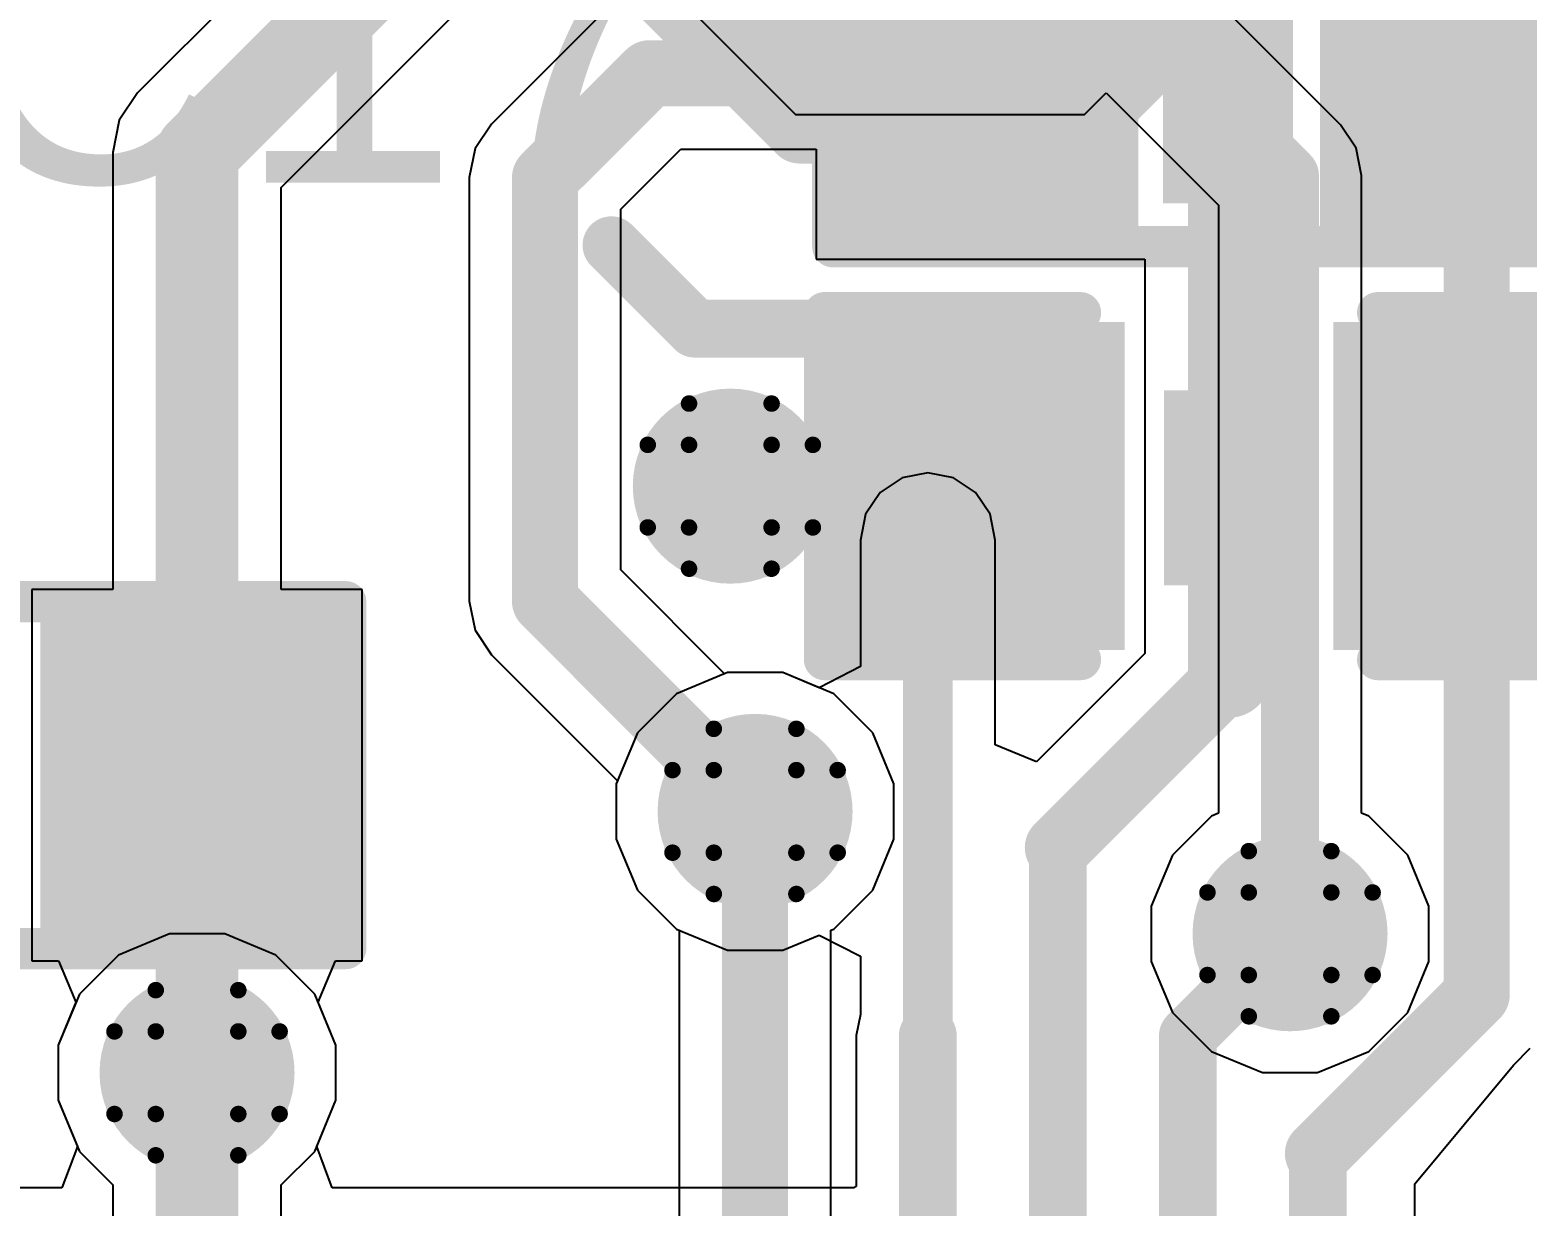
# Model space of a CAD drawing. Header units: inches. Extents: x -25 to 271, y -41 to 15.
# Drawn here: x -7.301 to -2.695, y -11.755 to -8.137 of the extents above; entities that cross this region are included whole.
import ezdxf

# ---------------------------------------------------------------- set-up
doc = ezdxf.new("R2010")
doc.units = ezdxf.units.IN
for name, color, linetype in [('Bottom Layer', 5, 'Continuous'), ('Bottom Overlay', 54, 'Continuous'), ('Bottom Paste', 16, 'Continuous'), ('Bottom Solder', 6, 'Continuous'), ('Drill Drawing', 1, 'Continuous'), ('Top Glue Points', 56, 'Continuous'), ('Top Layer', 1, 'Continuous'), ('Top Overlay', 2, 'Continuous'), ('Top Paste', 8, 'Continuous'), ('Top Solder', 216, 'Continuous'), ('Via Holes', 16, 'Continuous')]:
    doc.layers.add(name, color=color, linetype=linetype)
doc.styles.add('Arial', font='', dxfattribs={"height": 0.2})
doc.styles.get('Arial').set_extended_font_data('Arial')

# ---------------------------------------------------------------- blocks, each defined once
blk = doc.blocks.new('CAP_0603_37')
at = {"layer": 'Top Layer'}
for points in [[(-0.381, 0.4445), (-0.381, -0.4445), (-1.143, -0.4445), (-1.143, 0.4445)], [(1.143, 0.4445), (1.143, -0.4445), (0.381, -0.4445), (0.381, 0.4445)]]:
    blk.add_hatch(color=1, dxfattribs=at).paths.add_polyline_path(points)
at = {"layer": 'Top Paste'}
for points in [[(-0.381, 0.4445), (-0.381, -0.4445), (-1.143, -0.4445), (-1.143, 0.4445)], [(1.143, 0.4445), (1.143, -0.4445), (0.381, -0.4445), (0.381, 0.4445)]]:
    blk.add_hatch(color=8, dxfattribs=at).paths.add_polyline_path(points)
at = {"layer": 'Top Solder'}
for points in [[(-0.321, 0.5045), (-0.321, -0.5045), (-1.203, -0.5045), (-1.203, 0.5045)], [(1.203, 0.5045), (1.203, -0.5045), (0.321, -0.5045), (0.321, 0.5045)]]:
    blk.add_hatch(color=216, dxfattribs=at).paths.add_polyline_path(points)
at = {"layer": 'Top Overlay'}
for points in [[(-1.2446, 0.5334, 0.127, 0.127, 0), (-0.4572, 0.5334, 0.127, 0.127, 0)], [(-1.2446, -0.5334, 0.127, 0.127, 0), (-1.2446, 0.5334, 0.127, 0.127, 0)], [(0.4572, 0.5334, 0.127, 0.127, 0), (1.2446, 0.5334, 0.127, 0.127, 0)], [(1.2446, -0.5334, 0.127, 0.127, 0), (1.2446, 0.5334, 0.127, 0.127, 0)], [(-1.2446, -0.5334, 0.127, 0.127, 0), (-0.4572, -0.5334, 0.127, 0.127, 0)], [(0.4572, -0.5334, 0.127, 0.127, 0), (1.2446, -0.5334, 0.127, 0.127, 0)]]:
    blk.add_lwpolyline(points, format="xyseb", dxfattribs=at)
for points in [[(-1.2764, 0.5334, 0.0635, 0.0635, 1), (-1.2128, 0.5334, 0.0635, 0.0635, 1)], [(-1.2764, 0.5334, 0.0635, 0.0635, 1), (-1.2128, 0.5334, 0.0635, 0.0635, 1)], [(-0.4889, 0.5334, 0.0635, 0.0635, 1), (-0.4254, 0.5334, 0.0635, 0.0635, 1)], [(0.4254, 0.5334, 0.0635, 0.0635, 1), (0.4889, 0.5334, 0.0635, 0.0635, 1)], [(1.2128, 0.5334, 0.0635, 0.0635, 1), (1.2764, 0.5334, 0.0635, 0.0635, 1)], [(1.2128, 0.5334, 0.0635, 0.0635, 1), (1.2764, 0.5334, 0.0635, 0.0635, 1)], [(-1.2764, -0.5334, 0.0635, 0.0635, 1), (-1.2128, -0.5334, 0.0635, 0.0635, 1)], [(-1.2764, -0.5334, 0.0635, 0.0635, 1), (-1.2128, -0.5334, 0.0635, 0.0635, 1)], [(-0.4889, -0.5334, 0.0635, 0.0635, 1), (-0.4254, -0.5334, 0.0635, 0.0635, 1)], [(0.4254, -0.5334, 0.0635, 0.0635, 1), (0.4889, -0.5334, 0.0635, 0.0635, 1)], [(1.2128, -0.5334, 0.0635, 0.0635, 1), (1.2764, -0.5334, 0.0635, 0.0635, 1)], [(1.2128, -0.5334, 0.0635, 0.0635, 1), (1.2764, -0.5334, 0.0635, 0.0635, 1)]]:
    blk.add_lwpolyline(points, format="xyseb", close=True, dxfattribs=at)
blk = doc.blocks.new('TEST_POINT_B_78')
at = {"layer": 'Bottom Layer'}
blk.add_hatch(color=5, dxfattribs=at).paths.add_polyline_path([(0.381, 0.762), (-0.381, 0.762), (-0.762, 0.381), (-0.762, -0.381), (-0.381, -0.762), (0.381, -0.762), (0.762, -0.381), (0.762, 0.381)])
at = {"layer": 'Bottom Paste'}
blk.add_hatch(color=16, dxfattribs=at).paths.add_polyline_path([(0.381, 0.762), (-0.381, 0.762), (-0.762, 0.381), (-0.762, -0.381), (-0.381, -0.762), (0.381, -0.762), (0.762, -0.381), (0.762, 0.381)])
at = {"layer": 'Bottom Solder'}
blk.add_hatch(color=6, dxfattribs=at).paths.add_polyline_path([(0.4318, 0.8636), (-0.4318, 0.8636), (-0.8636, 0.4318), (-0.8636, -0.4318), (-0.4318, -0.8636), (0.4318, -0.8636), (0.8636, -0.4318), (0.8636, 0.4318)])
at = {"layer": 'Bottom Overlay'}
for points in [[(-0.4318, 0.9398, 0.2, 0.2, 0), (-0.9398, 0.4318, 0.2, 0.2, 0)], [(0.4318, 0.9398, 0.2, 0.2, 0), (-0.4318, 0.9398, 0.2, 0.2, 0)], [(0.9398, 0.4318, 0.2, 0.2, 0), (0.4318, 0.9398, 0.2, 0.2, 0)], [(-0.9398, 0.4318, 0.2, 0.2, 0), (-0.9398, -0.4318, 0.2, 0.2, 0)], [(0.9398, 0.4318, 0.2, 0.2, 0), (0.9398, -0.4318, 0.2, 0.2, 0)], [(-0.4318, -0.9398, 0.2, 0.2, 0), (-0.9398, -0.4318, 0.2, 0.2, 0)], [(0.9398, -0.4318, 0.2, 0.2, 0), (0.4318, -0.9398, 0.2, 0.2, 0)], [(0.4318, -0.9398, 0.2, 0.2, 0), (-0.4318, -0.9398, 0.2, 0.2, 0)]]:
    blk.add_lwpolyline(points, format="xyseb", dxfattribs=at)
for points in [[(-0.4818, 0.9398, 0.1, 0.1, 1), (-0.3818, 0.9398, 0.1, 0.1, 1)], [(-0.4818, 0.9398, 0.1, 0.1, 1), (-0.3818, 0.9398, 0.1, 0.1, 1)], [(0.3818, 0.9398, 0.1, 0.1, 1), (0.4818, 0.9398, 0.1, 0.1, 1)], [(0.3818, 0.9398, 0.1, 0.1, 1), (0.4818, 0.9398, 0.1, 0.1, 1)], [(-0.9898, 0.4318, 0.1, 0.1, 1), (-0.8898, 0.4318, 0.1, 0.1, 1)], [(-0.9898, 0.4318, 0.1, 0.1, 1), (-0.8898, 0.4318, 0.1, 0.1, 1)], [(0.8898, 0.4318, 0.1, 0.1, 1), (0.9898, 0.4318, 0.1, 0.1, 1)], [(0.8898, 0.4318, 0.1, 0.1, 1), (0.9898, 0.4318, 0.1, 0.1, 1)], [(-0.9898, -0.4318, 0.1, 0.1, 1), (-0.8898, -0.4318, 0.1, 0.1, 1)], [(-0.9898, -0.4318, 0.1, 0.1, 1), (-0.8898, -0.4318, 0.1, 0.1, 1)], [(0.8898, -0.4318, 0.1, 0.1, 1), (0.9898, -0.4318, 0.1, 0.1, 1)], [(0.8898, -0.4318, 0.1, 0.1, 1), (0.9898, -0.4318, 0.1, 0.1, 1)], [(-0.4818, -0.9398, 0.1, 0.1, 1), (-0.3818, -0.9398, 0.1, 0.1, 1)], [(-0.4818, -0.9398, 0.1, 0.1, 1), (-0.3818, -0.9398, 0.1, 0.1, 1)], [(0.3818, -0.9398, 0.1, 0.1, 1), (0.4818, -0.9398, 0.1, 0.1, 1)], [(0.3818, -0.9398, 0.1, 0.1, 1), (0.4818, -0.9398, 0.1, 0.1, 1)]]:
    blk.add_lwpolyline(points, format="xyseb", close=True, dxfattribs=at)
blk = doc.blocks.new('RES_0603_103')
at = {"layer": 'Top Layer'}
for points in [[(-0.381, 0.4445), (-0.381, -0.4445), (-1.143, -0.4445), (-1.143, 0.4445)], [(1.143, 0.4445), (1.143, -0.4445), (0.381, -0.4445), (0.381, 0.4445)]]:
    blk.add_hatch(color=1, dxfattribs=at).paths.add_polyline_path(points)
at = {"layer": 'Top Paste'}
for points in [[(-0.381, 0.4445), (-0.381, -0.4445), (-1.143, -0.4445), (-1.143, 0.4445)], [(1.143, 0.4445), (1.143, -0.4445), (0.381, -0.4445), (0.381, 0.4445)]]:
    blk.add_hatch(color=8, dxfattribs=at).paths.add_polyline_path(points)
at = {"layer": 'Top Solder'}
for points in [[(-0.2794, 0.5461), (-0.2794, -0.5461), (-1.2446, -0.5461), (-1.2446, 0.5461)], [(1.2446, 0.5461), (1.2446, -0.5461), (0.2794, -0.5461), (0.2794, 0.5461)]]:
    blk.add_hatch(color=216, dxfattribs=at).paths.add_polyline_path(points)
at = {"layer": 'Top Overlay'}
for points in [[(-1.2192, 0.5334, 0.127, 0.127, 0), (-1.2192, -0.5334, 0.127, 0.127, 0)], [(1.2192, 0.5334, 0.127, 0.127, 0), (-1.2192, 0.5334, 0.127, 0.127, 0)], [(1.2192, 0.5334, 0.127, 0.127, 0), (1.2192, -0.5334, 0.127, 0.127, 0)], [(1.2192, -0.5334, 0.127, 0.127, 0), (-1.2192, -0.5334, 0.127, 0.127, 0)]]:
    blk.add_lwpolyline(points, format="xyseb", dxfattribs=at)
for points in [[(-1.25095, 0.5334, 0.0635, 0.0635, 1), (-1.18745, 0.5334, 0.0635, 0.0635, 1)], [(-1.25095, 0.5334, 0.0635, 0.0635, 1), (-1.18745, 0.5334, 0.0635, 0.0635, 1)], [(1.18745, 0.5334, 0.0635, 0.0635, 1), (1.25095, 0.5334, 0.0635, 0.0635, 1)], [(1.18745, 0.5334, 0.0635, 0.0635, 1), (1.25095, 0.5334, 0.0635, 0.0635, 1)], [(-1.25095, -0.5334, 0.0635, 0.0635, 1), (-1.18745, -0.5334, 0.0635, 0.0635, 1)], [(-1.25095, -0.5334, 0.0635, 0.0635, 1), (-1.18745, -0.5334, 0.0635, 0.0635, 1)], [(1.18745, -0.5334, 0.0635, 0.0635, 1), (1.25095, -0.5334, 0.0635, 0.0635, 1)], [(1.18745, -0.5334, 0.0635, 0.0635, 1), (1.25095, -0.5334, 0.0635, 0.0635, 1)]]:
    blk.add_lwpolyline(points, format="xyseb", close=True, dxfattribs=at)
blk = doc.blocks.new('RES_0603_108')
at = {"layer": 'Top Layer'}
for points in [[(-0.381, 0.4445), (-0.381, -0.4445), (-1.143, -0.4445), (-1.143, 0.4445)], [(1.143, 0.4445), (1.143, -0.4445), (0.381, -0.4445), (0.381, 0.4445)]]:
    blk.add_hatch(color=1, dxfattribs=at).paths.add_polyline_path(points)
at = {"layer": 'Top Paste'}
for points in [[(-0.381, 0.4445), (-0.381, -0.4445), (-1.143, -0.4445), (-1.143, 0.4445)], [(1.143, 0.4445), (1.143, -0.4445), (0.381, -0.4445), (0.381, 0.4445)]]:
    blk.add_hatch(color=8, dxfattribs=at).paths.add_polyline_path(points)
at = {"layer": 'Top Solder'}
for points in [[(-0.2794, 0.5461), (-0.2794, -0.5461), (-1.2446, -0.5461), (-1.2446, 0.5461)], [(1.2446, 0.5461), (1.2446, -0.5461), (0.2794, -0.5461), (0.2794, 0.5461)]]:
    blk.add_hatch(color=216, dxfattribs=at).paths.add_polyline_path(points)
at = {"layer": 'Top Overlay'}
for points in [[(-1.2192, -0.5334, 0.127, 0.127, 0), (-1.2192, 0.5334, 0.127, 0.127, 0)], [(-1.2192, 0.5334, 0.127, 0.127, 0), (1.2192, 0.5334, 0.127, 0.127, 0)], [(1.2192, -0.5334, 0.127, 0.127, 0), (1.2192, 0.5334, 0.127, 0.127, 0)], [(-1.2192, -0.5334, 0.127, 0.127, 0), (1.2192, -0.5334, 0.127, 0.127, 0)]]:
    blk.add_lwpolyline(points, format="xyseb", dxfattribs=at)
for points in [[(-1.25095, 0.5334, 0.0635, 0.0635, 1), (-1.18745, 0.5334, 0.0635, 0.0635, 1)], [(-1.25095, 0.5334, 0.0635, 0.0635, 1), (-1.18745, 0.5334, 0.0635, 0.0635, 1)], [(1.18745, 0.5334, 0.0635, 0.0635, 1), (1.25095, 0.5334, 0.0635, 0.0635, 1)], [(1.18745, 0.5334, 0.0635, 0.0635, 1), (1.25095, 0.5334, 0.0635, 0.0635, 1)], [(-1.25095, -0.5334, 0.0635, 0.0635, 1), (-1.18745, -0.5334, 0.0635, 0.0635, 1)], [(-1.25095, -0.5334, 0.0635, 0.0635, 1), (-1.18745, -0.5334, 0.0635, 0.0635, 1)], [(1.18745, -0.5334, 0.0635, 0.0635, 1), (1.25095, -0.5334, 0.0635, 0.0635, 1)], [(1.18745, -0.5334, 0.0635, 0.0635, 1), (1.25095, -0.5334, 0.0635, 0.0635, 1)]]:
    blk.add_lwpolyline(points, format="xyseb", close=True, dxfattribs=at)

msp = doc.modelspace()

# ---------------------------------------------------------------- hatches: boundary and pattern name
at = {"layer": 'Bottom Layer'}
h = msp.add_hatch(color=5, dxfattribs=at)
edge = h.paths.add_edge_path()
edge.add_arc((-5.1463, -9.5405), 0.3, 0, 360)
h = msp.add_hatch(color=5, dxfattribs=at)
edge = h.paths.add_edge_path()
edge.add_arc((-5.0701, -10.541), 0.3, 0, 360)
h = msp.add_hatch(color=5, dxfattribs=at)
edge = h.paths.add_edge_path()
edge.add_arc((-3.4243, -10.9173), 0.3, 0, 360)
h = msp.add_hatch(color=5, dxfattribs=at)
edge = h.paths.add_edge_path()
edge.add_arc((-6.7869, -11.3448), 0.3, 0, 360)
at = {"layer": 'Top Glue Points'}
for points in [[(-3.8151, -7.8704), (-3.8151, -8.6705), (-3.4153, -8.6705), (-3.4153, -7.8704)], [(-3.412, -9.2453), (-3.8118, -9.2453), (-3.8118, -9.8453), (-3.412, -9.8453)]]:
    msp.add_hatch(color=56, dxfattribs=at).paths.add_polyline_path(points)
at = {"layer": 'Top Layer'}
h = msp.add_hatch(color=1, dxfattribs=at)
edge = h.paths.add_edge_path()
edge.add_arc((-5.1463, -9.5405), 0.3, 0, 360)
h = msp.add_hatch(color=1, dxfattribs=at)
edge = h.paths.add_edge_path()
edge.add_arc((-5.0701, -10.541), 0.3, 0, 360)
h = msp.add_hatch(color=1, dxfattribs=at)
edge = h.paths.add_edge_path()
edge.add_arc((-3.4243, -10.9173), 0.3, 0, 360)
h = msp.add_hatch(color=1, dxfattribs=at)
edge = h.paths.add_edge_path()
edge.add_arc((-6.7869, -11.3448), 0.3, 0, 360)
at = {"layer": 'Via Holes'}
h = msp.add_hatch(color=7, dxfattribs=at)
edge = h.paths.add_edge_path()
edge.add_arc((-5.1463, -9.5405), 0.15, 0, 360)
h = msp.add_hatch(color=7, dxfattribs=at)
edge = h.paths.add_edge_path()
edge.add_arc((-5.0701, -10.541), 0.15, 0, 360)
h = msp.add_hatch(color=7, dxfattribs=at)
edge = h.paths.add_edge_path()
edge.add_arc((-3.4243, -10.9173), 0.15, 0, 360)
h = msp.add_hatch(color=7, dxfattribs=at)
edge = h.paths.add_edge_path()
edge.add_arc((-6.7869, -11.3448), 0.15, 0, 360)

# ---------------------------------------------------------------- linework, layer by layer
at = {"layer": 'Bottom Layer'}
for p, q in [((-5.3899, -7.953), (-4.9454, -8.3975)), ((-3.2687, -8.4294), (-3.6785, -8.0196)), ((-4.0564, -8.3975), (-3.9898, -8.3309)), ((-3.9898, -8.3309), (-3.6444, -8.6762)), ((-4.9454, -8.3975), (-4.0564, -8.3975)), ((-3.2209, -8.5008), (-3.2687, -8.4294)), ((-3.2042, -8.5851), (-3.2209, -8.5008)), ((-3.2042, -10.5463), (-3.2042, -8.5851)), ((-3.6444, -8.6762), (-3.6444, -10.5463)), ((-5.155, -10.114), (-5.312, -10.179)), ((-4.9852, -10.114), (-5.155, -10.114)), ((-4.8282, -10.179), (-4.9852, -10.114)), ((-5.312, -10.179), (-5.4321, -10.2991)), ((-4.7081, -10.2991), (-4.8282, -10.179)), ((-5.4321, -10.2991), (-5.4971, -10.4561)), ((-4.6431, -10.4561), (-4.7081, -10.2991)), ((-5.4971, -10.4561), (-5.4971, -10.6259)), ((-4.6431, -10.6259), (-4.6431, -10.4561)), ((-3.6444, -10.5463), (-3.6662, -10.5553)), ((-3.1824, -10.5553), (-3.2042, -10.5463)), ((-3.6662, -10.5553), (-3.7863, -10.6754)), ((-3.0623, -10.6754), (-3.1824, -10.5553)), ((-5.4971, -10.6259), (-5.4321, -10.7829)), ((-4.7081, -10.7829), (-4.6431, -10.6259)), ((-3.7863, -10.6754), (-3.8513, -10.8324)), ((-2.9973, -10.8324), (-3.0623, -10.6754)), ((-5.4321, -10.7829), (-5.312, -10.903)), ((-4.8282, -10.903), (-4.7081, -10.7829)), ((-3.8513, -10.8324), (-3.8513, -11.0023)), ((-2.9973, -11.0023), (-2.9973, -10.8324)), ((-5.312, -10.903), (-5.3032, -10.9066)), ((-5.3032, -10.9066), (-5.3032, -15.6261)), ((-4.837, -10.9066), (-4.8282, -10.903)), ((-4.837, -15.5296), (-4.837, -10.9066)), ((-6.8718, -10.9178), (-7.0288, -10.9828)), ((-6.7019, -10.9178), (-6.8718, -10.9178)), ((-6.545, -10.9828), (-6.7019, -10.9178)), ((-7.0288, -10.9828), (-7.1489, -11.1029)), ((-6.4249, -11.1029), (-6.545, -10.9828)), ((-3.8513, -11.0023), (-3.7863, -11.1592)), ((-3.0623, -11.1592), (-2.9973, -11.0023)), ((-7.1489, -11.1029), (-7.2139, -11.2598)), ((-6.3599, -11.2598), (-6.4249, -11.1029)), ((-3.7863, -11.1592), (-3.6662, -11.2793)), ((-3.1824, -11.2793), (-3.0623, -11.1592)), ((-7.2139, -11.2598), (-7.2139, -11.4297)), ((-6.3599, -11.4297), (-6.3599, -11.2598)), ((-3.6662, -11.2793), (-3.5093, -11.3443)), ((-3.3394, -11.3443), (-3.1824, -11.2793)), ((-3.5093, -11.3443), (-3.3394, -11.3443)), ((-7.2139, -11.4297), (-7.1489, -11.5867)), ((-6.4249, -11.5867), (-6.3599, -11.4297)), ((-7.1489, -11.5867), (-7.0459, -11.6897)), ((-6.5279, -11.6897), (-6.4249, -11.5867)), ((-7.0459, -11.6897), (-7.0459, -18.3241)), ((-6.5279, -18.3241), (-6.5279, -11.6897))]:
    msp.add_line(p, q, dxfattribs=at)
for points in [[(-4.5009, -7.5085, 0.1778, 0.1778, 0), (-3.4243, -8.5851, 0.1778, 0.1778, 0)], [(-3.4243, -10.9173, 0.1778, 0.1778, 0), (-3.4243, -8.5851, 0.1778, 0.1778, 0)], [(-5.0701, -15.6261, 0.2032, 0.2032, 0), (-5.0701, -10.558, 0.2032, 0.2032, 0)], [(-6.7869, -18.669, 0.254, 0.254, 0), (-6.7869, -11.3448, 0.254, 0.254, 0)]]:
    msp.add_lwpolyline(points, format="xyseb", dxfattribs=at)
for points in [[(-3.4688, -8.5851, 0.0889, 0.0889, 1), (-3.3799, -8.5851, 0.0889, 0.0889, 1)], [(-3.4688, -8.5851, 0.0889, 0.0889, 1), (-3.3799, -8.5851, 0.0889, 0.0889, 1)], [(-5.1209, -10.558, 0.1016, 0.1016, 1), (-5.0193, -10.558, 0.1016, 0.1016, 1)], [(-3.4688, -10.9173, 0.0889, 0.0889, 1), (-3.3799, -10.9173, 0.0889, 0.0889, 1)], [(-6.8504, -11.3448, 0.127, 0.127, 1), (-6.7234, -11.3448, 0.127, 0.127, 1)]]:
    msp.add_lwpolyline(points, format="xyseb", close=True, dxfattribs=at)
at = {"layer": 'Drill Drawing'}
for points in [[(-5.2733, -9.4135, 0.0508, 0.0508, 0), (-5.2733, -9.2865, 0.0508, 0.0508, 0)], [(-5.2733, -9.2865, 0.0508, 0.0508, 0), (-5.0193, -9.2865, 0.0508, 0.0508, 0)], [(-5.0193, -9.4135, 0.0508, 0.0508, 0), (-5.0193, -9.2865, 0.0508, 0.0508, 0)], [(-5.4003, -9.6675, 0.0508, 0.0508, 0), (-5.4003, -9.4135, 0.0508, 0.0508, 0)], [(-5.4003, -9.4135, 0.0508, 0.0508, 0), (-5.2733, -9.4135, 0.0508, 0.0508, 0)], [(-5.0193, -9.4135, 0.0508, 0.0508, 0), (-4.8923, -9.4135, 0.0508, 0.0508, 0)], [(-4.8923, -9.6675, 0.0508, 0.0508, 0), (-4.8923, -9.4135, 0.0508, 0.0508, 0)], [(-5.4003, -9.6675, 0.0508, 0.0508, 0), (-5.2733, -9.6675, 0.0508, 0.0508, 0)], [(-5.2733, -9.7945, 0.0508, 0.0508, 0), (-5.2733, -9.6675, 0.0508, 0.0508, 0)], [(-5.0193, -9.6675, 0.0508, 0.0508, 0), (-4.8923, -9.6675, 0.0508, 0.0508, 0)], [(-5.0193, -9.7945, 0.0508, 0.0508, 0), (-5.0193, -9.6675, 0.0508, 0.0508, 0)], [(-5.2733, -9.7945, 0.0508, 0.0508, 0), (-5.0193, -9.7945, 0.0508, 0.0508, 0)], [(-5.1971, -10.414, 0.0508, 0.0508, 0), (-5.1971, -10.287, 0.0508, 0.0508, 0)], [(-5.1971, -10.287, 0.0508, 0.0508, 0), (-4.9431, -10.287, 0.0508, 0.0508, 0)], [(-4.9431, -10.414, 0.0508, 0.0508, 0), (-4.9431, -10.287, 0.0508, 0.0508, 0)], [(-5.3241, -10.668, 0.0508, 0.0508, 0), (-5.3241, -10.414, 0.0508, 0.0508, 0)], [(-5.3241, -10.414, 0.0508, 0.0508, 0), (-5.1971, -10.414, 0.0508, 0.0508, 0)], [(-4.9431, -10.414, 0.0508, 0.0508, 0), (-4.8161, -10.414, 0.0508, 0.0508, 0)], [(-4.8161, -10.668, 0.0508, 0.0508, 0), (-4.8161, -10.414, 0.0508, 0.0508, 0)], [(-3.5513, -10.7903, 0.0508, 0.0508, 0), (-3.5513, -10.6633, 0.0508, 0.0508, 0)], [(-3.5513, -10.6633, 0.0508, 0.0508, 0), (-3.2973, -10.6633, 0.0508, 0.0508, 0)], [(-3.2973, -10.7903, 0.0508, 0.0508, 0), (-3.2973, -10.6633, 0.0508, 0.0508, 0)], [(-5.3241, -10.668, 0.0508, 0.0508, 0), (-5.1971, -10.668, 0.0508, 0.0508, 0)], [(-5.1971, -10.795, 0.0508, 0.0508, 0), (-5.1971, -10.668, 0.0508, 0.0508, 0)], [(-4.9431, -10.668, 0.0508, 0.0508, 0), (-4.8161, -10.668, 0.0508, 0.0508, 0)], [(-4.9431, -10.795, 0.0508, 0.0508, 0), (-4.9431, -10.668, 0.0508, 0.0508, 0)], [(-5.1971, -10.795, 0.0508, 0.0508, 0), (-4.9431, -10.795, 0.0508, 0.0508, 0)], [(-3.6783, -11.0443, 0.0508, 0.0508, 0), (-3.6783, -10.7903, 0.0508, 0.0508, 0)], [(-3.6783, -10.7903, 0.0508, 0.0508, 0), (-3.5513, -10.7903, 0.0508, 0.0508, 0)], [(-3.2973, -10.7903, 0.0508, 0.0508, 0), (-3.1703, -10.7903, 0.0508, 0.0508, 0)], [(-3.1703, -11.0443, 0.0508, 0.0508, 0), (-3.1703, -10.7903, 0.0508, 0.0508, 0)], [(-3.6783, -11.0443, 0.0508, 0.0508, 0), (-3.5513, -11.0443, 0.0508, 0.0508, 0)], [(-3.5513, -11.1713, 0.0508, 0.0508, 0), (-3.5513, -11.0443, 0.0508, 0.0508, 0)], [(-3.2973, -11.0443, 0.0508, 0.0508, 0), (-3.1703, -11.0443, 0.0508, 0.0508, 0)], [(-3.2973, -11.1713, 0.0508, 0.0508, 0), (-3.2973, -11.0443, 0.0508, 0.0508, 0)], [(-6.9139, -11.2178, 0.0508, 0.0508, 0), (-6.9139, -11.0908, 0.0508, 0.0508, 0)], [(-6.9139, -11.0908, 0.0508, 0.0508, 0), (-6.6599, -11.0908, 0.0508, 0.0508, 0)], [(-6.6599, -11.2178, 0.0508, 0.0508, 0), (-6.6599, -11.0908, 0.0508, 0.0508, 0)], [(-3.5513, -11.1713, 0.0508, 0.0508, 0), (-3.2973, -11.1713, 0.0508, 0.0508, 0)], [(-7.0409, -11.4718, 0.0508, 0.0508, 0), (-7.0409, -11.2178, 0.0508, 0.0508, 0)], [(-7.0409, -11.2178, 0.0508, 0.0508, 0), (-6.9139, -11.2178, 0.0508, 0.0508, 0)], [(-6.6599, -11.2178, 0.0508, 0.0508, 0), (-6.5329, -11.2178, 0.0508, 0.0508, 0)], [(-6.5329, -11.4718, 0.0508, 0.0508, 0), (-6.5329, -11.2178, 0.0508, 0.0508, 0)], [(-7.0409, -11.4718, 0.0508, 0.0508, 0), (-6.9139, -11.4718, 0.0508, 0.0508, 0)], [(-6.9139, -11.5988, 0.0508, 0.0508, 0), (-6.9139, -11.4718, 0.0508, 0.0508, 0)], [(-6.6599, -11.4718, 0.0508, 0.0508, 0), (-6.5329, -11.4718, 0.0508, 0.0508, 0)], [(-6.6599, -11.5988, 0.0508, 0.0508, 0), (-6.6599, -11.4718, 0.0508, 0.0508, 0)], [(-6.9139, -11.5988, 0.0508, 0.0508, 0), (-6.6599, -11.5988, 0.0508, 0.0508, 0)]]:
    msp.add_lwpolyline(points, format="xyseb", dxfattribs=at)
for points in [[(-5.286, -9.2865, 0.0254, 0.0254, 1), (-5.2606, -9.2865, 0.0254, 0.0254, 1)], [(-5.286, -9.2865, 0.0254, 0.0254, 1), (-5.2606, -9.2865, 0.0254, 0.0254, 1)], [(-5.032, -9.2865, 0.0254, 0.0254, 1), (-5.0066, -9.2865, 0.0254, 0.0254, 1)], [(-5.032, -9.2865, 0.0254, 0.0254, 1), (-5.0066, -9.2865, 0.0254, 0.0254, 1)], [(-5.413, -9.4135, 0.0254, 0.0254, 1), (-5.3876, -9.4135, 0.0254, 0.0254, 1)], [(-5.413, -9.4135, 0.0254, 0.0254, 1), (-5.3876, -9.4135, 0.0254, 0.0254, 1)], [(-5.286, -9.4135, 0.0254, 0.0254, 1), (-5.2606, -9.4135, 0.0254, 0.0254, 1)], [(-5.286, -9.4135, 0.0254, 0.0254, 1), (-5.2606, -9.4135, 0.0254, 0.0254, 1)], [(-5.032, -9.4135, 0.0254, 0.0254, 1), (-5.0066, -9.4135, 0.0254, 0.0254, 1)], [(-5.032, -9.4135, 0.0254, 0.0254, 1), (-5.0066, -9.4135, 0.0254, 0.0254, 1)], [(-4.905, -9.4135, 0.0254, 0.0254, 1), (-4.8796, -9.4135, 0.0254, 0.0254, 1)], [(-4.905, -9.4135, 0.0254, 0.0254, 1), (-4.8796, -9.4135, 0.0254, 0.0254, 1)], [(-5.413, -9.6675, 0.0254, 0.0254, 1), (-5.3876, -9.6675, 0.0254, 0.0254, 1)], [(-5.413, -9.6675, 0.0254, 0.0254, 1), (-5.3876, -9.6675, 0.0254, 0.0254, 1)], [(-5.286, -9.6675, 0.0254, 0.0254, 1), (-5.2606, -9.6675, 0.0254, 0.0254, 1)], [(-5.286, -9.6675, 0.0254, 0.0254, 1), (-5.2606, -9.6675, 0.0254, 0.0254, 1)], [(-5.032, -9.6675, 0.0254, 0.0254, 1), (-5.0066, -9.6675, 0.0254, 0.0254, 1)], [(-5.032, -9.6675, 0.0254, 0.0254, 1), (-5.0066, -9.6675, 0.0254, 0.0254, 1)], [(-4.905, -9.6675, 0.0254, 0.0254, 1), (-4.8796, -9.6675, 0.0254, 0.0254, 1)], [(-4.905, -9.6675, 0.0254, 0.0254, 1), (-4.8796, -9.6675, 0.0254, 0.0254, 1)], [(-5.286, -9.7945, 0.0254, 0.0254, 1), (-5.2606, -9.7945, 0.0254, 0.0254, 1)], [(-5.286, -9.7945, 0.0254, 0.0254, 1), (-5.2606, -9.7945, 0.0254, 0.0254, 1)], [(-5.032, -9.7945, 0.0254, 0.0254, 1), (-5.0066, -9.7945, 0.0254, 0.0254, 1)], [(-5.032, -9.7945, 0.0254, 0.0254, 1), (-5.0066, -9.7945, 0.0254, 0.0254, 1)], [(-5.2098, -10.287, 0.0254, 0.0254, 1), (-5.1844, -10.287, 0.0254, 0.0254, 1)], [(-5.2098, -10.287, 0.0254, 0.0254, 1), (-5.1844, -10.287, 0.0254, 0.0254, 1)], [(-4.9558, -10.287, 0.0254, 0.0254, 1), (-4.9304, -10.287, 0.0254, 0.0254, 1)], [(-4.9558, -10.287, 0.0254, 0.0254, 1), (-4.9304, -10.287, 0.0254, 0.0254, 1)], [(-5.3368, -10.414, 0.0254, 0.0254, 1), (-5.3114, -10.414, 0.0254, 0.0254, 1)], [(-5.3368, -10.414, 0.0254, 0.0254, 1), (-5.3114, -10.414, 0.0254, 0.0254, 1)], [(-5.2098, -10.414, 0.0254, 0.0254, 1), (-5.1844, -10.414, 0.0254, 0.0254, 1)], [(-5.2098, -10.414, 0.0254, 0.0254, 1), (-5.1844, -10.414, 0.0254, 0.0254, 1)], [(-4.9558, -10.414, 0.0254, 0.0254, 1), (-4.9304, -10.414, 0.0254, 0.0254, 1)], [(-4.9558, -10.414, 0.0254, 0.0254, 1), (-4.9304, -10.414, 0.0254, 0.0254, 1)], [(-4.8288, -10.414, 0.0254, 0.0254, 1), (-4.8034, -10.414, 0.0254, 0.0254, 1)], [(-4.8288, -10.414, 0.0254, 0.0254, 1), (-4.8034, -10.414, 0.0254, 0.0254, 1)], [(-3.564, -10.6633, 0.0254, 0.0254, 1), (-3.5386, -10.6633, 0.0254, 0.0254, 1)], [(-3.564, -10.6633, 0.0254, 0.0254, 1), (-3.5386, -10.6633, 0.0254, 0.0254, 1)], [(-3.31, -10.6633, 0.0254, 0.0254, 1), (-3.2846, -10.6633, 0.0254, 0.0254, 1)], [(-3.31, -10.6633, 0.0254, 0.0254, 1), (-3.2846, -10.6633, 0.0254, 0.0254, 1)], [(-5.3368, -10.668, 0.0254, 0.0254, 1), (-5.3114, -10.668, 0.0254, 0.0254, 1)], [(-5.3368, -10.668, 0.0254, 0.0254, 1), (-5.3114, -10.668, 0.0254, 0.0254, 1)], [(-5.2098, -10.668, 0.0254, 0.0254, 1), (-5.1844, -10.668, 0.0254, 0.0254, 1)], [(-5.2098, -10.668, 0.0254, 0.0254, 1), (-5.1844, -10.668, 0.0254, 0.0254, 1)], [(-4.9558, -10.668, 0.0254, 0.0254, 1), (-4.9304, -10.668, 0.0254, 0.0254, 1)], [(-4.9558, -10.668, 0.0254, 0.0254, 1), (-4.9304, -10.668, 0.0254, 0.0254, 1)], [(-4.8288, -10.668, 0.0254, 0.0254, 1), (-4.8034, -10.668, 0.0254, 0.0254, 1)], [(-4.8288, -10.668, 0.0254, 0.0254, 1), (-4.8034, -10.668, 0.0254, 0.0254, 1)], [(-5.2098, -10.795, 0.0254, 0.0254, 1), (-5.1844, -10.795, 0.0254, 0.0254, 1)], [(-5.2098, -10.795, 0.0254, 0.0254, 1), (-5.1844, -10.795, 0.0254, 0.0254, 1)], [(-4.9558, -10.795, 0.0254, 0.0254, 1), (-4.9304, -10.795, 0.0254, 0.0254, 1)], [(-4.9558, -10.795, 0.0254, 0.0254, 1), (-4.9304, -10.795, 0.0254, 0.0254, 1)], [(-3.691, -10.7903, 0.0254, 0.0254, 1), (-3.6656, -10.7903, 0.0254, 0.0254, 1)], [(-3.691, -10.7903, 0.0254, 0.0254, 1), (-3.6656, -10.7903, 0.0254, 0.0254, 1)], [(-3.564, -10.7903, 0.0254, 0.0254, 1), (-3.5386, -10.7903, 0.0254, 0.0254, 1)], [(-3.564, -10.7903, 0.0254, 0.0254, 1), (-3.5386, -10.7903, 0.0254, 0.0254, 1)], [(-3.31, -10.7903, 0.0254, 0.0254, 1), (-3.2846, -10.7903, 0.0254, 0.0254, 1)], [(-3.31, -10.7903, 0.0254, 0.0254, 1), (-3.2846, -10.7903, 0.0254, 0.0254, 1)], [(-3.183, -10.7903, 0.0254, 0.0254, 1), (-3.1576, -10.7903, 0.0254, 0.0254, 1)], [(-3.183, -10.7903, 0.0254, 0.0254, 1), (-3.1576, -10.7903, 0.0254, 0.0254, 1)], [(-3.691, -11.0443, 0.0254, 0.0254, 1), (-3.6656, -11.0443, 0.0254, 0.0254, 1)], [(-3.691, -11.0443, 0.0254, 0.0254, 1), (-3.6656, -11.0443, 0.0254, 0.0254, 1)], [(-3.564, -11.0443, 0.0254, 0.0254, 1), (-3.5386, -11.0443, 0.0254, 0.0254, 1)], [(-3.564, -11.0443, 0.0254, 0.0254, 1), (-3.5386, -11.0443, 0.0254, 0.0254, 1)], [(-3.31, -11.0443, 0.0254, 0.0254, 1), (-3.2846, -11.0443, 0.0254, 0.0254, 1)], [(-3.31, -11.0443, 0.0254, 0.0254, 1), (-3.2846, -11.0443, 0.0254, 0.0254, 1)], [(-3.183, -11.0443, 0.0254, 0.0254, 1), (-3.1576, -11.0443, 0.0254, 0.0254, 1)], [(-3.183, -11.0443, 0.0254, 0.0254, 1), (-3.1576, -11.0443, 0.0254, 0.0254, 1)], [(-6.9266, -11.0908, 0.0254, 0.0254, 1), (-6.9012, -11.0908, 0.0254, 0.0254, 1)], [(-6.9266, -11.0908, 0.0254, 0.0254, 1), (-6.9012, -11.0908, 0.0254, 0.0254, 1)], [(-6.6726, -11.0908, 0.0254, 0.0254, 1), (-6.6472, -11.0908, 0.0254, 0.0254, 1)], [(-6.6726, -11.0908, 0.0254, 0.0254, 1), (-6.6472, -11.0908, 0.0254, 0.0254, 1)], [(-3.564, -11.1713, 0.0254, 0.0254, 1), (-3.5386, -11.1713, 0.0254, 0.0254, 1)], [(-3.564, -11.1713, 0.0254, 0.0254, 1), (-3.5386, -11.1713, 0.0254, 0.0254, 1)], [(-3.31, -11.1713, 0.0254, 0.0254, 1), (-3.2846, -11.1713, 0.0254, 0.0254, 1)], [(-3.31, -11.1713, 0.0254, 0.0254, 1), (-3.2846, -11.1713, 0.0254, 0.0254, 1)], [(-7.0536, -11.2178, 0.0254, 0.0254, 1), (-7.0282, -11.2178, 0.0254, 0.0254, 1)], [(-7.0536, -11.2178, 0.0254, 0.0254, 1), (-7.0282, -11.2178, 0.0254, 0.0254, 1)], [(-6.9266, -11.2178, 0.0254, 0.0254, 1), (-6.9012, -11.2178, 0.0254, 0.0254, 1)], [(-6.9266, -11.2178, 0.0254, 0.0254, 1), (-6.9012, -11.2178, 0.0254, 0.0254, 1)], [(-6.6726, -11.2178, 0.0254, 0.0254, 1), (-6.6472, -11.2178, 0.0254, 0.0254, 1)], [(-6.6726, -11.2178, 0.0254, 0.0254, 1), (-6.6472, -11.2178, 0.0254, 0.0254, 1)], [(-6.5456, -11.2178, 0.0254, 0.0254, 1), (-6.5202, -11.2178, 0.0254, 0.0254, 1)], [(-6.5456, -11.2178, 0.0254, 0.0254, 1), (-6.5202, -11.2178, 0.0254, 0.0254, 1)], [(-7.0536, -11.4718, 0.0254, 0.0254, 1), (-7.0282, -11.4718, 0.0254, 0.0254, 1)], [(-7.0536, -11.4718, 0.0254, 0.0254, 1), (-7.0282, -11.4718, 0.0254, 0.0254, 1)], [(-6.9266, -11.4718, 0.0254, 0.0254, 1), (-6.9012, -11.4718, 0.0254, 0.0254, 1)], [(-6.9266, -11.4718, 0.0254, 0.0254, 1), (-6.9012, -11.4718, 0.0254, 0.0254, 1)], [(-6.6726, -11.4718, 0.0254, 0.0254, 1), (-6.6472, -11.4718, 0.0254, 0.0254, 1)], [(-6.6726, -11.4718, 0.0254, 0.0254, 1), (-6.6472, -11.4718, 0.0254, 0.0254, 1)], [(-6.5456, -11.4718, 0.0254, 0.0254, 1), (-6.5202, -11.4718, 0.0254, 0.0254, 1)], [(-6.5456, -11.4718, 0.0254, 0.0254, 1), (-6.5202, -11.4718, 0.0254, 0.0254, 1)], [(-6.9266, -11.5988, 0.0254, 0.0254, 1), (-6.9012, -11.5988, 0.0254, 0.0254, 1)], [(-6.9266, -11.5988, 0.0254, 0.0254, 1), (-6.9012, -11.5988, 0.0254, 0.0254, 1)], [(-6.6726, -11.5988, 0.0254, 0.0254, 1), (-6.6472, -11.5988, 0.0254, 0.0254, 1)], [(-6.6726, -11.5988, 0.0254, 0.0254, 1), (-6.6472, -11.5988, 0.0254, 0.0254, 1)]]:
    msp.add_lwpolyline(points, format="xyseb", close=True, dxfattribs=at)
at = {"layer": 'Top Layer'}
for p, q in [((-5.8995, -7.2605), (-6.97, -8.331)), ((-6.5279, -8.6214), (-5.6091, -7.7026)), ((-5.5602, -8.1057), (-5.8812, -8.4267)), ((-6.97, -8.331), (-7.0261, -8.415)), ((-7.0261, -8.415), (-7.0459, -8.5141)), ((-5.8812, -8.4267), (-5.9317, -8.5024)), ((-7.0459, -8.5141), (-7.0459, -9.858)), ((-5.9317, -8.5024), (-5.9495, -8.5915)), ((-5.4833, -8.6881), (-5.2988, -8.5036)), ((-5.2988, -8.5036), (-4.8819, -8.5036)), ((-4.8819, -8.5036), (-4.8819, -8.842)), ((-5.9495, -8.5915), (-5.9495, -9.8947)), ((-6.5279, -9.858), (-6.5279, -8.6214)), ((-5.4833, -9.7982), (-5.4833, -8.6881)), ((-4.8819, -8.842), (-3.8706, -8.842)), ((-3.8706, -8.842), (-3.8706, -10.0549)), ((-4.618, -9.5151), (-4.6852, -9.56)), ((-4.5387, -9.4993), (-4.618, -9.5151)), ((-4.4594, -9.5151), (-4.5387, -9.4993)), ((-4.3922, -9.56), (-4.4594, -9.5151)), ((-4.6852, -9.56), (-4.7301, -9.6272)), ((-4.3473, -9.6272), (-4.3922, -9.56)), ((-4.7301, -9.6272), (-4.7459, -9.7065)), ((-4.3315, -9.7065), (-4.3473, -9.6272)), ((-4.7459, -9.7065), (-4.7459, -10.0954)), ((-4.3315, -10.3363), (-4.3315, -9.7065)), ((-5.1638, -10.1176), (-5.4833, -9.7982)), ((-7.0459, -9.858), (-7.2949, -9.858)), ((-7.2949, -9.858), (-7.2949, -11.001)), ((-6.2789, -9.858), (-6.5279, -9.858)), ((-6.2789, -11.001), (-6.2789, -9.858)), ((-5.9495, -9.8947), (-5.9317, -9.9839)), ((-5.9317, -9.9839), (-5.8812, -10.0595)), ((-5.8812, -10.0595), (-5.4934, -10.4473)), ((-3.8706, -10.0549), (-4.2045, -10.3889)), ((-5.155, -10.114), (-5.1638, -10.1176)), ((-4.9852, -10.114), (-5.155, -10.114)), ((-4.8729, -10.1605), (-4.9852, -10.114)), ((-4.7459, -10.0954), (-4.8729, -10.1605)), ((-4.2045, -10.3889), (-4.3315, -10.3363)), ((-5.4934, -10.4473), (-5.4971, -10.4561)), ((-5.4971, -10.4561), (-5.4971, -10.6259)), ((-5.4971, -10.6259), (-5.4321, -10.7829)), ((-5.4321, -10.7829), (-5.312, -10.903)), ((-5.312, -10.903), (-5.155, -10.968)), ((-4.9852, -10.968), (-4.8729, -10.9215)), ((-4.8729, -10.9215), (-4.7459, -10.9866)), ((-7.2949, -11.001), (-7.2129, -11.001)), ((-7.2129, -11.001), (-7.1593, -11.128)), ((-6.4145, -11.128), (-6.3609, -11.001)), ((-6.3609, -11.001), (-6.2789, -11.001)), ((-5.155, -10.968), (-4.9852, -10.968)), ((-4.7459, -10.9866), (-4.7459, -11.1654)), ((-7.1593, -11.128), (-7.2139, -11.2598)), ((-6.3599, -11.2598), (-6.4145, -11.128)), ((-4.7459, -11.1654), (-4.7589, -11.2305)), ((-4.7589, -11.2305), (-4.7589, -11.6943)), ((-7.2139, -11.2598), (-7.2139, -11.4297)), ((-6.3599, -11.4297), (-6.3599, -11.2598)), ((-2.7373, -11.3219), (-2.6851, -11.2697)), ((-3.0401, -11.6861), (-2.7373, -11.3219)), ((-7.2139, -11.4297), (-7.155, -11.5719)), ((-6.4188, -11.5719), (-6.3599, -11.4297)), ((-7.155, -11.5719), (-7.2025, -11.6989)), ((-6.3712, -11.6989), (-6.4188, -11.5719)), ((-4.7589, -11.6943), (-4.7658, -11.6989)), ((-3.0401, -12.8778), (-3.0401, -11.6861)), ((-7.2025, -11.6989), (-7.7626, -11.6989)), ((-4.7658, -11.6989), (-6.3712, -11.6989))]:
    msp.add_line(p, q, dxfattribs=at)
for points in [[(-6.7869, -8.5141, 0.254, 0.254, 0), (-5.7164, -7.4436, 0.254, 0.254, 0)], [(-3.6116, -10.1256, 0.254, 0.254, 0), (-3.6116, -7.6041, 0.254, 0.254, 0)], [(-5.7164, -8.5915, 0.2032, 0.2032, 0), (-5.3953, -8.2705, 0.2032, 0.2032, 0)], [(-5.3953, -8.2705, 0.2032, 0.2032, 0), (-4.3739, -8.2705, 0.2032, 0.2032, 0)], [(-2.8499, -9.5405, 0.2032, 0.2032, 0), (-2.8499, -8.2705, 0.2032, 0.2032, 0)], [(-6.7869, -10.4295, 0.254, 0.254, 0), (-6.7869, -8.5141, 0.254, 0.254, 0)], [(-5.7164, -9.8947, 0.2032, 0.2032, 0), (-5.7164, -8.5915, 0.2032, 0.2032, 0)], [(-2.8499, -11.1049, 0.2032, 0.2032, 0), (-2.8499, -9.5405, 0.2032, 0.2032, 0)], [(-4.5387, -11.2305, 0.1524, 0.1524, 0), (-4.5387, -9.7065, 0.1524, 0.1524, 0)], [(-5.7164, -9.8947, 0.2032, 0.2032, 0), (-5.0701, -10.541, 0.2032, 0.2032, 0)], [(-4.1387, -10.6526, 0.2032, 0.2032, 0), (-3.6116, -10.1256, 0.2032, 0.2032, 0)], [(-6.7869, -11.3448, 0.254, 0.254, 0), (-6.7869, -10.46, 0.254, 0.254, 0)], [(-4.1387, -12.4085, 0.1778, 0.1778, 0), (-4.1387, -10.6526, 0.1778, 0.1778, 0)], [(-3.7386, -11.2316, 0.1778, 0.1778, 0), (-3.4243, -10.9173, 0.1778, 0.1778, 0)], [(-3.3386, -11.5936, 0.2032, 0.2032, 0), (-2.8499, -11.1049, 0.2032, 0.2032, 0)], [(-4.5387, -12.4085, 0.1778, 0.1778, 0), (-4.5387, -11.2305, 0.1778, 0.1778, 0)], [(-3.7386, -12.4085, 0.1778, 0.1778, 0), (-3.7386, -11.2316, 0.1778, 0.1778, 0)], [(-3.3386, -12.4085, 0.1778, 0.1778, 0), (-3.3386, -11.5936, 0.1778, 0.1778, 0)]]:
    msp.add_lwpolyline(points, format="xyseb", dxfattribs=at)
for points in [[(-5.4461, -8.2705, 0.1016, 0.1016, 1), (-5.3445, -8.2705, 0.1016, 0.1016, 1)], [(-5.4461, -8.2705, 0.1016, 0.1016, 1), (-5.3445, -8.2705, 0.1016, 0.1016, 1)], [(-4.4247, -8.2705, 0.1016, 0.1016, 1), (-4.3231, -8.2705, 0.1016, 0.1016, 1)], [(-2.9007, -8.2705, 0.1016, 0.1016, 1), (-2.7991, -8.2705, 0.1016, 0.1016, 1)], [(-6.8504, -8.5141, 0.127, 0.127, 1), (-6.7234, -8.5141, 0.127, 0.127, 1)], [(-6.8504, -8.5141, 0.127, 0.127, 1), (-6.7234, -8.5141, 0.127, 0.127, 1)], [(-5.7672, -8.5915, 0.1016, 0.1016, 1), (-5.6656, -8.5915, 0.1016, 0.1016, 1)], [(-5.7672, -8.5915, 0.1016, 0.1016, 1), (-5.6656, -8.5915, 0.1016, 0.1016, 1)], [(-2.9007, -9.5405, 0.1016, 0.1016, 1), (-2.7991, -9.5405, 0.1016, 0.1016, 1)], [(-2.9007, -9.5405, 0.1016, 0.1016, 1), (-2.7991, -9.5405, 0.1016, 0.1016, 1)], [(-4.5768, -9.7065, 0.0762, 0.0762, 1), (-4.5006, -9.7065, 0.0762, 0.0762, 1)], [(-5.7672, -9.8947, 0.1016, 0.1016, 1), (-5.6656, -9.8947, 0.1016, 0.1016, 1)], [(-5.7672, -9.8947, 0.1016, 0.1016, 1), (-5.6656, -9.8947, 0.1016, 0.1016, 1)], [(-3.6751, -10.1256, 0.127, 0.127, 1), (-3.5481, -10.1256, 0.127, 0.127, 1)], [(-3.6624, -10.1256, 0.1016, 0.1016, 1), (-3.5608, -10.1256, 0.1016, 0.1016, 1)], [(-6.8504, -10.4295, 0.127, 0.127, 1), (-6.7234, -10.4295, 0.127, 0.127, 1)], [(-6.8504, -10.46, 0.127, 0.127, 1), (-6.7234, -10.46, 0.127, 0.127, 1)], [(-5.1209, -10.541, 0.1016, 0.1016, 1), (-5.0193, -10.541, 0.1016, 0.1016, 1)], [(-4.1895, -10.6526, 0.1016, 0.1016, 1), (-4.0879, -10.6526, 0.1016, 0.1016, 1)], [(-4.1831, -10.6526, 0.0889, 0.0889, 1), (-4.0942, -10.6526, 0.0889, 0.0889, 1)], [(-3.4688, -10.9173, 0.0889, 0.0889, 1), (-3.3799, -10.9173, 0.0889, 0.0889, 1)], [(-2.9007, -11.1049, 0.1016, 0.1016, 1), (-2.7991, -11.1049, 0.1016, 0.1016, 1)], [(-2.9007, -11.1049, 0.1016, 0.1016, 1), (-2.7991, -11.1049, 0.1016, 0.1016, 1)], [(-4.5832, -11.2305, 0.0889, 0.0889, 1), (-4.4943, -11.2305, 0.0889, 0.0889, 1)], [(-3.7831, -11.2316, 0.0889, 0.0889, 1), (-3.6942, -11.2316, 0.0889, 0.0889, 1)], [(-3.7831, -11.2316, 0.0889, 0.0889, 1), (-3.6942, -11.2316, 0.0889, 0.0889, 1)], [(-4.5768, -11.2305, 0.0762, 0.0762, 1), (-4.5006, -11.2305, 0.0762, 0.0762, 1)], [(-6.8504, -11.3448, 0.127, 0.127, 1), (-6.7234, -11.3448, 0.127, 0.127, 1)], [(-3.3894, -11.5936, 0.1016, 0.1016, 1), (-3.2878, -11.5936, 0.1016, 0.1016, 1)], [(-3.383, -11.5936, 0.0889, 0.0889, 1), (-3.2941, -11.5936, 0.0889, 0.0889, 1)]]:
    msp.add_lwpolyline(points, format="xyseb", close=True, dxfattribs=at)
at = {"layer": 'Top Overlay'}
for points in [[(-5.5119, -8.7995, 0.1778, 0.1778, 0), (-5.2552, -9.0562, 0.1778, 0.1778, 0)], [(-5.2552, -9.0562, 0.1778, 0.1778, 0), (-4.883, -9.0562, 0.1778, 0.1778, 0)]]:
    msp.add_lwpolyline(points, format="xyseb", dxfattribs=at)
for points in [[(-5.5564, -8.7995, 0.0889, 0.0889, 1), (-5.4675, -8.7995, 0.0889, 0.0889, 1)], [(-5.2997, -9.0562, 0.0889, 0.0889, 1), (-5.2108, -9.0562, 0.0889, 0.0889, 1)], [(-5.2997, -9.0562, 0.0889, 0.0889, 1), (-5.2108, -9.0562, 0.0889, 0.0889, 1)], [(-4.9275, -9.0562, 0.0889, 0.0889, 1), (-4.8386, -9.0562, 0.0889, 0.0889, 1)]]:
    msp.add_lwpolyline(points, format="xyseb", close=True, dxfattribs=at)

# ---------------------------------------------------------------- block references
at = {"rotation": 180}
for name, p in [('TEST_POINT_B_78', (-4.5009, -7.5085)), ('RES_0603_103', (-7.5489, -10.4295))]:
    msp.add_blockref(name, p, dxfattribs=at)
for name, p in [('RES_0603_108', (-3.6119, -8.2705)), ('CAP_0603_37', (-3.6119, -9.5405))]:
    msp.add_blockref(name, p)

# ---------------------------------------------------------------- texts
at = {"layer": 'Top Overlay', "style": 'Arial'}
msp.add_text('C17', height=0.889, dxfattribs=at).set_placement((-7.5663, -8.6066))

doc.saveas('drawing.dxf')
